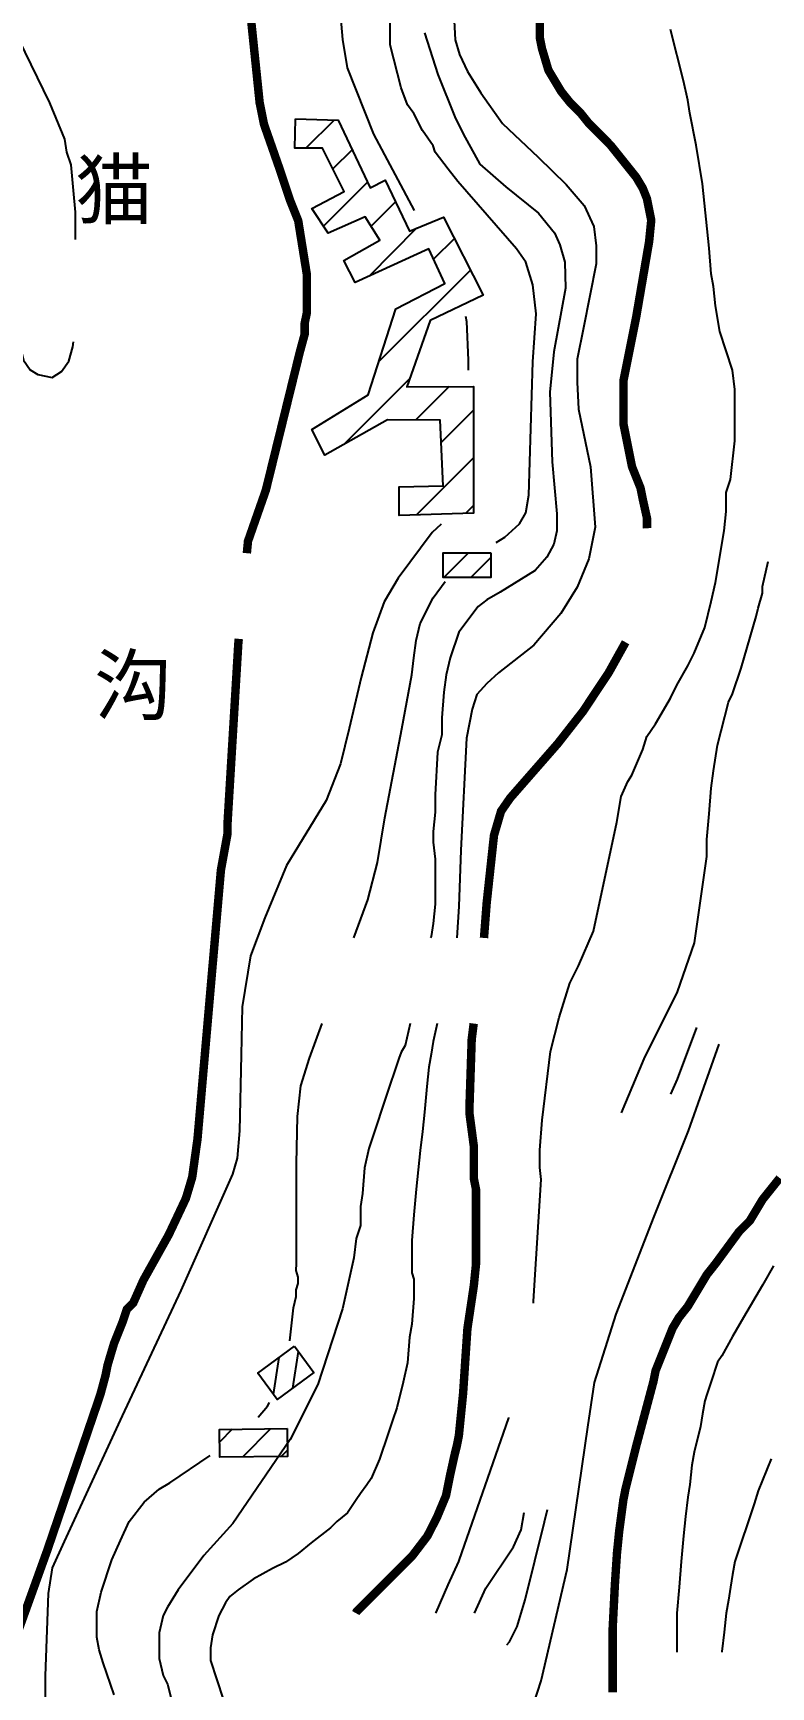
# Model space of a CAD drawing. Extents: x 35515948 to 35520624, y 3302916 to 3308279.
# Drawn here: x 35517979.2 to 35518198, y 3304421.4 to 3304911.5 of the extents above; entities that cross this region are included whole.
import ezdxf

# ---------------------------------------------------------------- set-up
doc = ezdxf.new("R2010")
doc.units = 0
doc.header["$LTSCALE"] = 10000
doc.header["$MEASUREMENT"] = 0
doc.layers.add('2113', color=7, linetype='CONTINUOUS')
doc.layers.add('HY_DX_DGXZ', color=3, linetype='CONTINUOUS')
doc.styles.add('仿宋体', font='')
doc.styles.get('仿宋体').set_extended_font_data('文鼎CS仿宋体')

msp = doc.modelspace()

# ---------------------------------------------------------------- linework, layer by layer
at = {"layer": '2113', "linetype": 'Continuous', "ltscale": 0.005}
for p, q in [((35518068.47, 3304885.67), (35518060.15, 3304877.36)), ((35518073.83, 3304876.89), (35518068.16, 3304871.22)), ((35518078.39, 3304867.31), (35518065.35, 3304854.27)), ((35518086.7, 3304861.48), (35518079.47, 3304854.24)), ((35518092.97, 3304853.61), (35518078.74, 3304839.38)), ((35518104.15, 3304850.64), (35518097.97, 3304844.46)), ((35518108.9, 3304841.25), (35518081.8, 3304814.15)), ((35518090.93, 3304809.14), (35518071.38, 3304789.59)), ((35518102.65, 3304806.71), (35518092.75, 3304796.81)), ((35518109.78, 3304799.7), (35518100.23, 3304790.15)), ((35518109.78, 3304785.56), (35518092.88, 3304768.66)), ((35518109.78, 3304771.42), (35518107.48, 3304769.12)), ((35518108.29, 3304757.42), (35518101.06, 3304750.18)), ((35518114.93, 3304756.1), (35518109.02, 3304750.18)), ((35518050.5, 3304508.04), (35518052.16, 3304518.96)), ((35518056.25, 3304509.9), (35518057.89, 3304520.77)), ((35518045.97, 3304514.19), (35518046.01, 3304514.43)), ((35518062.39, 3304514.43), (35518062.42, 3304514.62)), ((35518038.25, 3304497.74), (35518034.57, 3304493.98)), ((35518049.59, 3304497.86), (35518041.42, 3304489.51)), ((35518054.64, 3304491.56), (35518052.76, 3304489.63))]:
    msp.add_line(p, q, dxfattribs=at)
for points in [[(35518057.09, 3304886.06), (35518069.69, 3304885.63), (35518079.21, 3304865.58), (35518083.67, 3304867.87), (35518090.86, 3304852.72), (35518100.95, 3304856.96), (35518112.64, 3304833.84), (35518096.97, 3304826.26), (35518090.04, 3304806.6), (35518109.78, 3304806.78), (35518109.78, 3304769.19), (35518087.78, 3304768.5), (35518087.78, 3304776.99), (35518100.86, 3304777.25), (35518099.91, 3304796.73), (35518084.32, 3304796.9), (35518065.79, 3304786.43), (35518061.89, 3304793.96), (35518078.61, 3304804.27), (35518086.83, 3304829.73), (35518101.3, 3304837.26), (35518096.53, 3304847.57), (35518074.71, 3304837.52), (35518071.33, 3304844.1), (35518082.07, 3304850.08), (35518077.74, 3304857), (35518066.74, 3304852.16), (35518061.89, 3304859.52), (35518071.51, 3304864.54), (35518065.1, 3304877.36), (35518056.87, 3304877.36)], [(35518114.93, 3304757.42), (35518114.93, 3304750.18), (35518100.86, 3304750.18), (35518100.86, 3304757.42)], [(35518056.74, 3304522.34), (35518062.51, 3304514.51), (35518051.64, 3304506.5), (35518045.87, 3304514.33)], [(35518054.57, 3304497.92), (35518054.66, 3304489.65), (35518034.62, 3304489.44), (35518034.53, 3304497.7)]]:
    msp.add_lwpolyline(points, close=True, dxfattribs=at)
at = {"layer": 'HY_DX_DGXZ', "linetype": 'Continuous', "ltscale": 0.005}
for points, elevation in [([(35517991.86, 3304850.27), (35517991.81, 3304850.8), (35517991.81, 3304858.42), (35517991.18, 3304864.77), (35517990.55, 3304872.39), (35517989.27, 3304876.2), (35517988.64, 3304880.01), (35517984.16, 3304890.81), (35517962.09, 3304936.17), (35517955.16, 3304951.92), (35517952.32, 3304961.69), (35517949.8, 3304975.23), (35517949.91, 3304979.07), (35517950.54, 3304982.88), (35517951.81, 3304986.69), (35517953.72, 3304990.5), (35517958.8, 3304998.12), (35517965.15, 3305005.74), (35517967.69, 3305009.55), (35517969.59, 3305020.98), (35517969.59, 3305024.79), (35517969.59, 3305048.15)], 395), ([(35518074.73, 3304986.78), (35518074.55, 3304965.04), (35518074.33, 3304951.37), (35518070.94, 3304931.12), (35518069.88, 3304922.22), (35518070.94, 3304909.6), (35518072.32, 3304901.12), (35518080.16, 3304881.52), (35518092.23, 3304858.84)], 405), ([(35518116.58, 3304760.5), (35518119.12, 3304762.13), (35518123.48, 3304766.05), (35518125.31, 3304769.28), (35518126.27, 3304774.51), (35518127.4, 3304814.01), (35518128.36, 3304828.31), (35518127.4, 3304836.86), (35518125.31, 3304843.57), (35518122.61, 3304847.5), (35518105.18, 3304867.52), (35518102.3, 3304871.12), (35518098.49, 3304876.2), (35518097.86, 3304878.1), (35518094.69, 3304882.55), (35518092.15, 3304887.63), (35518090.24, 3304890.17), (35518088.34, 3304895.25), (35518085.16, 3304907.95), (35518085.16, 3304925.73)], 410), ([(35518104.12, 3304915.08), (35518104.38, 3304909.5), (35518105.69, 3304905.13), (35518108.04, 3304900.08), (35518111.97, 3304893.8), (35518118.42, 3304884.64), (35518129.03, 3304874.71), (35518137.34, 3304866.59), (35518142.66, 3304860.4), (35518145.45, 3304854.12), (35518146.15, 3304848.37), (35518146.15, 3304843.05), (35518142.4, 3304824.13), (35518140.57, 3304814.88), (35518140.57, 3304807.99), (35518141, 3304799.97), (35518144.49, 3304782.88), (35518145.89, 3304765.09), (35518144.05, 3304755.67), (35518140.57, 3304747.3), (35518135.68, 3304739.46), (35518127.66, 3304730.04), (35518117.28, 3304721.93), (35518113.8, 3304718.7), (35518110.83, 3304715.48), (35518109.44, 3304711.12), (35518107.78, 3304702.57), (35518106.09, 3304669.35), (35518105.48, 3304652.68), (35518104.86, 3304643.32)], 420), ([(35518095.32, 3304911.51), (35518099.24, 3304899.22), (35518104.33, 3304886.6), (35518106.72, 3304881.57), (35518111.7, 3304872.61), (35518119.38, 3304865.9), (35518129.06, 3304858.05), (35518133.85, 3304852.29), (35518135.44, 3304848.7), (35518136.9, 3304843.57), (35518137.08, 3304835.9), (35518133.68, 3304816.98), (35518132.46, 3304805.03), (35518133.16, 3304784.45), (35518134.55, 3304769.02), (35518134.55, 3304763.96), (35518133.68, 3304760.03), (35518131.59, 3304756.11), (35518128.1, 3304752.19), (35518117.69, 3304745.78), (35518113.73, 3304743.48), (35518111.2, 3304741.58), (35518105.48, 3304733.96), (35518102.94, 3304726.34), (35518101.67, 3304721.26), (35518101.03, 3304716.18), (35518100.4, 3304708.56), (35518100.4, 3304703.48), (35518099.13, 3304698.4), (35518098.49, 3304685.7), (35518098.49, 3304680.62), (35518097.86, 3304674.9), (35518097.86, 3304671.73), (35518098.49, 3304666.65), (35518098.49, 3304664.11), (35518098.49, 3304657.12), (35518098.49, 3304653.31), (35518097.86, 3304647.6), (35518097.23, 3304643.79), (35518097.12, 3304643.32)], 415), ([(35517971.67, 3304840.37), (35517971.94, 3304838.06), (35517975.01, 3304819.82), (35517976.39, 3304814.52), (35517978.4, 3304811.66), (35517980.63, 3304810.28), (35517984.87, 3304809.44), (35517987.62, 3304811.13), (35517989.85, 3304814.21), (35517991.02, 3304818.44), (35517991.24, 3304819.97)], 395), ([(35518107.44, 3304827.54), (35518107.72, 3304825.97), (35518108.25, 3304814.52), (35518108.22, 3304811.54)], 405), ([(35518100.23, 3304765.98), (35518097.55, 3304763.43), (35518087.48, 3304749.97), (35518083.34, 3304742.97), (35518079.95, 3304733.75), (35518076.56, 3304720.5), (35518072.95, 3304705.34), (35518070.41, 3304694.96), (35518066.17, 3304684.04), (35518054.41, 3304664.75), (35518047.94, 3304649.27), (35518043.7, 3304638.03), (35518041.26, 3304622.88), (35518040.94, 3304608.67), (35518040.41, 3304586.2), (35518039.78, 3304578.04), (35518038.4, 3304573.27), (35518023.03, 3304538.82), (35518005.65, 3304501.72), (35517988.47, 3304464.51), (35517984.87, 3304456.67), (35517983.7, 3304449.04), (35517982.85, 3304424.65), (35517982.85, 3304412.04)], 405), ([(35518074.31, 3304643.32), (35518078.49, 3304654.62), (35518081.32, 3304665.64), (35518083.53, 3304678.87), (35518088.58, 3304705.33), (35518091.51, 3304721.26), (35518092.15, 3304726.34), (35518092.78, 3304731.42), (35518094.05, 3304736.5), (35518097.86, 3304744.12), (35518101.46, 3304748.92)], 410), ([(35518091.06, 3304617.95), (35518089.6, 3304611.4), (35518088.34, 3304609.5), (35518087.7, 3304607.59), (35518086.43, 3304603.78), (35518085.16, 3304599.97), (35518078.81, 3304580.92), (35518077.54, 3304575.21), (35518076.91, 3304567.59), (35518076.27, 3304563.78), (35518076.27, 3304558.06), (35518075, 3304554.25), (35518074.37, 3304548.54), (35518070.95, 3304533.38), (35518063.7, 3304511.02), (35518055.51, 3304494.64), (35518038.48, 3304469.75), (35518029.91, 3304460.27), (35518022.3, 3304450.11), (35518019.12, 3304445.03), (35518017.85, 3304442.49), (35518016.58, 3304437.41), (35518016.58, 3304429.79), (35518017.85, 3304424.71), (35518019.12, 3304422.17), (35518021.66, 3304412.01)], 415), ([(35518099.03, 3304617.95), (35518097.86, 3304612.67), (35518097.23, 3304608.86), (35518096.59, 3304605.05), (35518095.95, 3304599.34), (35518095.32, 3304591.72), (35518094.69, 3304586), (35518094.05, 3304580.29), (35518093.41, 3304574.57), (35518092.78, 3304568.86), (35518092.15, 3304561.24), (35518091.51, 3304553.62), (35518091.51, 3304544.09), (35518092.15, 3304542.19), (35518092.15, 3304536.47), (35518091.51, 3304528.85), (35518090.88, 3304525.04), (35518090.24, 3304517.42), (35518088.97, 3304511.71), (35518087.06, 3304504.09), (35518085.8, 3304500.28), (35518084.52, 3304496.47), (35518081.98, 3304488.85), (35518079.45, 3304483.13), (35518078.17, 3304481.23), (35518076.27, 3304478.69), (35518075, 3304476.78), (35518072.46, 3304472.97), (35518069.28, 3304470.43), (35518067.38, 3304468.53), (35518061.66, 3304464.08), (35518057.85, 3304460.91), (35518054.05, 3304458.37), (35518050.23, 3304456.46), (35518044.52, 3304453.29), (35518040.08, 3304450.11), (35518037.53, 3304448.21), (35518036.27, 3304446.3), (35518034.36, 3304442.49), (35518032.45, 3304436.78), (35518031.82, 3304432.97), (35518031.82, 3304429.16), (35518035.63, 3304417.73)], 420), ([(35518055.34, 3304523.94), (35518056.42, 3304533.73), (35518057.22, 3304537.11), (35518057.22, 3304539.01), (35518057.85, 3304540.92), (35518057.85, 3304542.82), (35518057.22, 3304544.73), (35518057.36, 3304546.89), (35518057.36, 3304576.5), (35518057.68, 3304590.36), (35518058.63, 3304599.49), (35518061.15, 3304607.68), (35518064.94, 3304617.95)], 410), ([(35518045.98, 3304501.28), (35518048.79, 3304504.58), (35518049.34, 3304505.68)], 410), ([(35518003.24, 3304419), (35518000.07, 3304428.52), (35517998.8, 3304432.33), (35517998.16, 3304436.14), (35517998.16, 3304443.76), (35517999.44, 3304449.48), (35518002.61, 3304459), (35518005.15, 3304464.72), (35518007.69, 3304470.43), (35518012.13, 3304476.15), (35518016.58, 3304479.96), (35518019.76, 3304481.86), (35518031.71, 3304489.97)], 410), ([(35518110.15, 3304443.25), (35518113.46, 3304450.66), (35518121.64, 3304462.86), (35518124, 3304467.91), (35518124.87, 3304473.09)], 435), ([(35518119.68, 3304433.81), (35518120.51, 3304434.69), (35518122.78, 3304439.31), (35518125.13, 3304447.16), (35518130.89, 3304470.27), (35518131.73, 3304473.93)], 440)]:
    msp.add_lwpolyline(points, dxfattribs=dict(at, elevation=elevation))
at = {"layer": 'HY_DX_DGXZ', "linetype": 'Continuous', "ltscale": 0.005, "const_width": 2.5}
for points, elevation in [([(35518056.86, 3305028.25), (35518053.03, 3305021.44), (35518049.95, 3305012.74), (35518046.03, 3304999.28), (35518042.32, 3304961.12), (35518043.7, 3304917.13), (35518046.42, 3304890.8), (35518047.7, 3304884.45), (35518052.14, 3304871.75), (35518055.31, 3304862.23), (35518057.85, 3304855.88), (35518060.4, 3304840), (35518060.4, 3304833.65), (35518060.4, 3304828.57), (35518059.76, 3304825.4), (35518059.76, 3304822.22), (35518058.33, 3304816.96), (35518048.26, 3304776.04), (35518042.96, 3304760.89), (35518042.62, 3304757.33)], 400), ([(35518129.5, 3304932.21), (35518129.5, 3304909.99), (35518130.14, 3304906.81), (35518132.04, 3304900.46), (35518135.85, 3304894.11), (35518138.39, 3304890.94), (35518141.57, 3304887.76), (35518144.11, 3304884.59), (35518150.46, 3304878.24), (35518158.08, 3304868.71), (35518159.98, 3304865.54), (35518161.25, 3304862.36), (35518162.52, 3304856.01), (35518161.89, 3304849.66), (35518158.08, 3304827.44), (35518156.81, 3304821.09), (35518156.17, 3304817.91), (35518154.9, 3304811.56), (35518154.27, 3304808.39), (35518154.27, 3304795.69), (35518156.81, 3304782.99), (35518159.35, 3304776.64), (35518159.98, 3304773.46), (35518161.25, 3304767.75), (35518161.25, 3304765.21), (35518161.28, 3304764.72)], 425), ([(35518040.23, 3304731.95), (35518040.09, 3304730.57), (35518036.9, 3304677.44), (35518036.9, 3304674.27), (35518034.93, 3304663.44), (35518027.99, 3304583.74), (35518026.42, 3304572.4), (35518024.53, 3304566.1), (35518019.48, 3304555.39), (35518011.92, 3304541.85), (35518008.96, 3304535.2), (35518007.05, 3304533.3), (35518005.78, 3304529.49), (35518003.24, 3304523.14), (35518001.34, 3304516.79), (35518000.7, 3304513.61), (35517999.18, 3304507.97), (35517983.49, 3304461.97), (35517974.48, 3304436.95), (35517972.26, 3304424.65), (35517969.18, 3304415.65)], 400), ([(35518154.92, 3304730.94), (35518149.92, 3304721.96), (35518142.31, 3304710.49), (35518134.81, 3304700.91), (35518120.69, 3304684.78), (35518117.98, 3304680.86), (35518115.89, 3304673.71), (35518113.72, 3304653.6), (35518112.93, 3304643.32)], 425), ([(35518109.88, 3304617.95), (35518109.29, 3304613.31), (35518108.66, 3304594.26), (35518108.66, 3304591.08), (35518109.92, 3304581.56), (35518109.92, 3304575.21), (35518109.92, 3304572.03), (35518110.56, 3304568.86), (35518110.56, 3304565.68), (35518110.56, 3304559.33), (35518110.56, 3304556.16), (35518110.56, 3304549.81), (35518110.56, 3304546.63), (35518109.92, 3304540.28), (35518108.02, 3304527.58), (35518107.38, 3304518.06), (35518106.75, 3304508.53), (35518106.12, 3304502.18), (35518105.48, 3304495.83), (35518104.84, 3304492.66), (35518104.21, 3304490.12), (35518102.94, 3304484.4), (35518101.67, 3304478.05), (35518099.03, 3304471.72), (35518096.17, 3304466.1), (35518091.72, 3304460.27), (35518075.18, 3304443.73), (35518074.91, 3304443.25)], 425)]:
    msp.add_lwpolyline(points, dxfattribs=dict(at, elevation=elevation))
at = {"layer": 'HY_DX_DGXZ', "linetype": 'Continuous', "ltscale": 0.005, "flags": 128}
for points, elevation in [([(35518127.6, 3304535.05), (35518127.62, 3304535.69), (35518129.86, 3304571.7), (35518129.5, 3304575.34), (35518129.5, 3304580.42), (35518130.14, 3304589.31), (35518132.68, 3304609.63), (35518135.22, 3304619.79), (35518138.39, 3304629.95), (35518140.93, 3304635.03), (35518145.44, 3304645.32), (35518152.36, 3304677.58), (35518153.63, 3304685.2), (35518155.54, 3304689.64), (35518156.81, 3304691.55), (35518159.98, 3304699.17), (35518161.25, 3304702.98), (35518163.79, 3304706.79), (35518168.24, 3304714.41), (35518170.14, 3304718.22), (35518173.32, 3304723.93), (35518175.22, 3304727.74), (35518178.4, 3304735.36), (35518180.3, 3304742.98), (35518181.57, 3304748.7), (35518184.11, 3304763.94), (35518184.75, 3304769.65), (35518184.75, 3304775.37), (35518186.02, 3304779.18), (35518187.29, 3304790.61), (35518187.29, 3304805.85), (35518186.65, 3304811.56), (35518182.84, 3304822.99), (35518181.57, 3304830.61), (35518180.94, 3304836.33), (35518180.3, 3304840.14), (35518179.67, 3304847.76), (35518177.76, 3304866.81), (35518175.86, 3304878.24), (35518173.95, 3304887.76), (35518173.32, 3304891.57), (35518172.05, 3304897.29), (35518168.24, 3304912.53)], 430), ([(35518153.72, 3304591.46), (35518160.46, 3304607.53), (35518170.35, 3304627.31), (35518175.3, 3304641.86), (35518179.03, 3304667.42), (35518179.03, 3304672.5), (35518179.67, 3304680.12), (35518180.3, 3304687.74), (35518180.94, 3304692.82), (35518182.21, 3304700.44), (35518185.38, 3304713.14), (35518186.65, 3304715.68), (35518189.19, 3304723.3), (35518193.64, 3304738.54), (35518194.27, 3304741.08), (35518195.54, 3304745.52), (35518195.54, 3304747.43), (35518197.19, 3304754.86)], 435), ([(35518168.33, 3304597.02), (35518170.33, 3304601.51), (35518176, 3304616.8)], 440), ([(35518125.57, 3304409.75), (35518129.93, 3304423.18), (35518137.6, 3304456.14), (35518143.71, 3304498.3), (35518145.67, 3304511.56), (35518152.11, 3304531.83), (35518163.41, 3304560.78), (35518173.59, 3304586.19), (35518182.64, 3304611.84)], 445), ([(35518198.72, 3304546.13), (35518195.54, 3304540.42), (35518189.83, 3304530.89), (35518186.65, 3304525.18), (35518183.48, 3304519.46), (35518182.21, 3304517.56), (35518180.3, 3304511.84), (35518179.03, 3304508.03), (35518178.4, 3304506.13), (35518177.76, 3304502.32), (35518177.13, 3304498.51), (35518175.22, 3304490.89), (35518174.59, 3304487.08), (35518173.95, 3304481.36), (35518173.32, 3304477.55), (35518172.68, 3304471.84), (35518172.05, 3304466.12), (35518171.41, 3304458.5), (35518170.78, 3304450.88), (35518170.14, 3304443.26), (35518170.14, 3304431.83), (35518170.12, 3304431.62)], 455), ([(35518098.63, 3304443.25), (35518098.71, 3304443.42), (35518102.32, 3304451.58), (35518105.5, 3304458.58), (35518105.57, 3304458.85), (35518120.25, 3304501.14), (35518120.29, 3304501.23)], 430), ([(35518198.08, 3304488.98), (35518194.27, 3304479.46), (35518193, 3304475.65), (35518187.29, 3304458.5), (35518186.65, 3304454.69), (35518186.02, 3304450.88), (35518185.38, 3304447.07), (35518184.75, 3304443.26), (35518184.11, 3304437.55), (35518183.48, 3304431.83), (35518183.48, 3304431.62)], 460)]:
    msp.add_lwpolyline(points, dxfattribs=dict(at, elevation=elevation))
at = {"layer": 'HY_DX_DGXZ', "linetype": 'Continuous', "ltscale": 0.005, "const_width": 2.5, "elevation": 450, "flags": 128}
msp.add_lwpolyline([(35518200.62, 3304572.17), (35518195.54, 3304565.82), (35518191.73, 3304559.47), (35518188.56, 3304556.29), (35518181.57, 3304546.77), (35518179.03, 3304543.59), (35518173.32, 3304534.07), (35518170.78, 3304530.89), (35518168.87, 3304527.72), (35518163.79, 3304515.02), (35518163.16, 3304511.84), (35518160.62, 3304502.32), (35518158.08, 3304492.79), (35518154.9, 3304480.09), (35518154.27, 3304476.92), (35518153, 3304467.39), (35518152.36, 3304461.04), (35518151.73, 3304451.52), (35518151.09, 3304438.82), (35518151.09, 3304419.77)], dxfattribs=at)

# ---------------------------------------------------------------- texts
at = {"layer": '2113', "linetype": 'Continuous', "ltscale": 0.005, "style": '仿宋体'}
for s, p in [('猫', (35517991.68, 3304856.6, 3306519.62)), ('沟', (35517997.37, 3304709.74, 3306519.62))]:
    msp.add_text(s, height=17, dxfattribs=at).set_placement(p)

doc.saveas('drawing.dxf')
